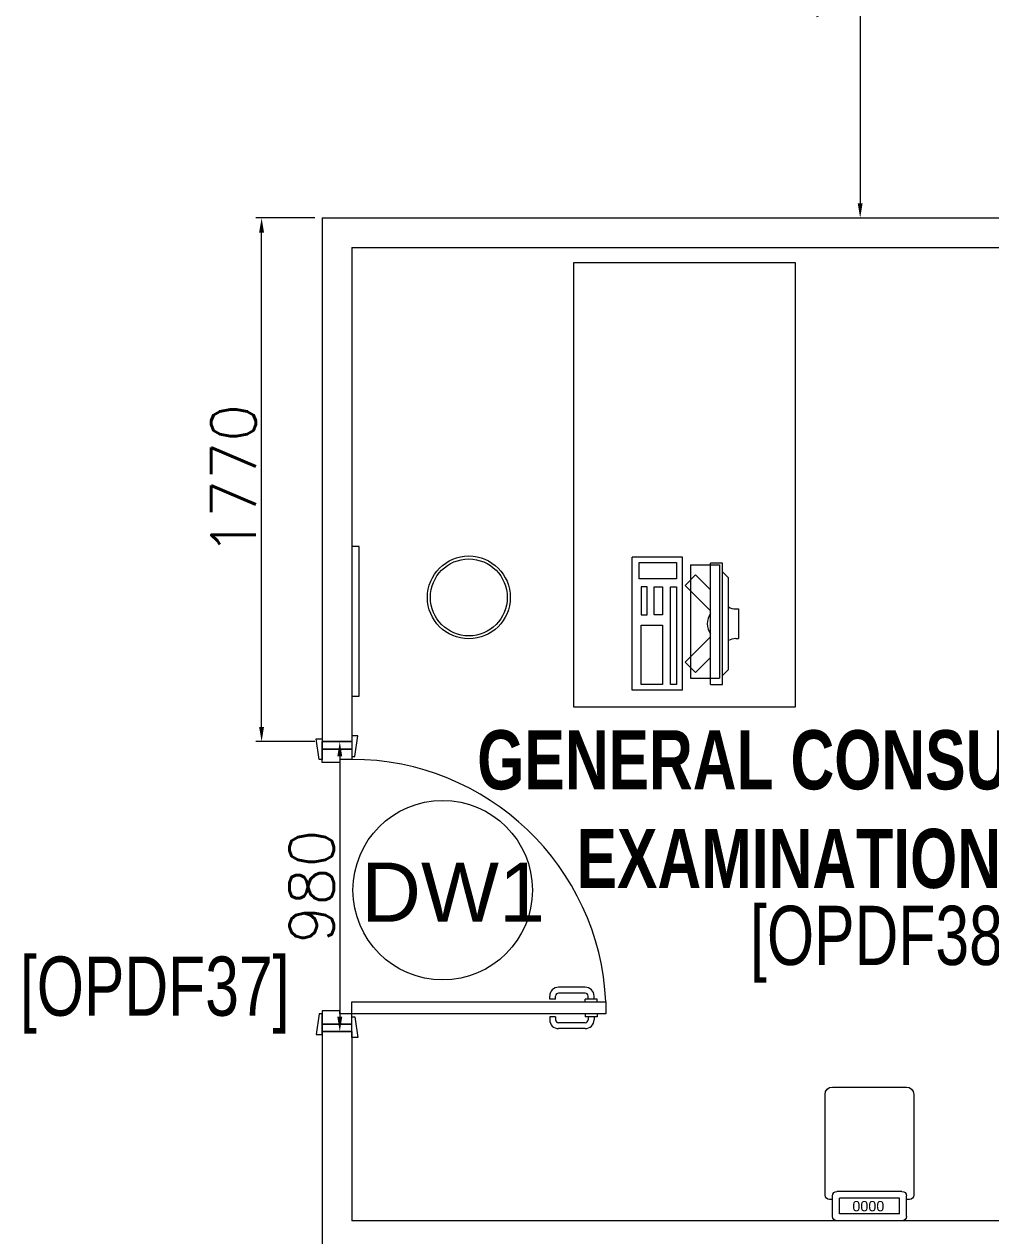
# Model space of a CAD drawing. Header units: millimetres. Extents: x -2143172 to 5255, y -610845 to 279739.
# Drawn here: x -1063664 to -1060397, y -587708 to -583613 of the extents above; entities that cross this region are included whole.
import ezdxf

# ---------------------------------------------------------------- set-up
doc = ezdxf.new("R2010")
doc.units = ezdxf.units.MM
doc.header["$LTSCALE"] = 30
doc.linetypes.add('HIDDEN', pattern=[9.525, 6.35, -3.175])
doc.layers.get('0').update_dxf_attribs({"lineweight": 5})
doc.layers.get('Defpoints').update_dxf_attribs({"lineweight": 5})
for name, color, linetype, lineweight in [('72_EGR_BASE_TEXT', 7, 'Continuous', 5), ('dims.', 152, 'Continuous', 5), ('DTAG', 20, 'Continuous', 9), ('LOADING', 163, 'Continuous', 5), ('Walls', 32, 'Continuous', 5)]:
    doc.layers.add(name, color=color, linetype=linetype, lineweight=lineweight)
doc.layers.add('Wooden Joinery', color=7, linetype='Continuous', lineweight=5, true_color=0x521300)
doc.styles.add('SIMPLEX', font='SIMPLEX.shx', dxfattribs={"height": 150})
doc.styles.get("Standard").update_dxf_attribs({"font": ''})
doc.styles.add('TTLB-A0-JeddahDP$0$swis721', font='swiss.ttf')
doc.styles.add('X3G_ENTITY_9EC9', font='swisscl.ttf', dxfattribs={"height": 0.2})
doc.styles.add('X3G_ENTITY_9F38', font='swisscl.ttf', dxfattribs={"height": 0.2})
doc.styles.get('Standard').set_extended_font_data('@Arial Unicode MS')
doc.dimstyles.new('Buk', dxfattribs={"dimtxt": 150, "dimasz": 50, "dimexe": 20, "dimexo": 25, "dimgap": 20, "dimtad": 1, "dimdec": 0, "dimrnd": 5, "dimdsep": 46, "dimtxsty": 'SIMPLEX', "dimcen": 0, "dimdle": 20, "dimclrd": 256, "dimclre": 256, "dimclrt": 256, "dimadec": 0, "dimazin": 0, "dimtfac": 0.0075, "dimtdec": 0, "dimtmove": 1, "dimatfit": 2, "dimldrblk": 'ARCHTICK', "dimfxl": 1, "dimtolj": 1, "dimtzin": 0, "dimlwd": -1, "dimlwe": -1, "dimarcsym": 0})

# ---------------------------------------------------------------- blocks, each defined once
blk = doc.blocks.new('*D348')
at = {"layer": 'Defpoints', "color": 0, "transparency": 16777216}
for p in [(-1062861.8, -584268.1), (-1062657, -584268.1, 0.1), (-1062657, -586038.1, 0.1)]:
    blk.add_point(p, dxfattribs=at)
at = {"layer": 'dims.', "linetype": 'Continuous', "transparency": 16777216}
for p, q in [((-1062682, -584268.1), (-1062881.8, -584268.1)), ((-1062682, -586038.1), (-1062881.8, -586038.1))]:
    blk.add_line(p, q, dxfattribs=at)
at = {"layer": 'dims.', "transparency": 16777216}
blk.add_line((-1062861.8, -585988.1), (-1062861.8, -584318.1), dxfattribs=at)
for points in [[(-1062870.2, -584318.1), (-1062853.5, -584318.1), (-1062861.8, -584268.1)], [(-1062870.2, -585988.1), (-1062853.5, -585988.1), (-1062861.8, -586038.1)]]:
    blk.add_solid(points, dxfattribs=at)
at = {"layer": 'dims.', "transparency": 16777216, "insert": (-1062956.8, -585153.1), "char_height": 150, "attachment_point": 5, "rotation": 90, "style": 'SIMPLEX'}
blk.add_mtext('\\A1;1770', dxfattribs=at)
blk = doc.blocks.new('_ArchTick')
at = {"color": 0, "linetype": 'ByBlock', "const_width": 0.15}
blk.add_lwpolyline([(-0.5, -0.5), (0.5, 0.5)], dxfattribs=at)
blk = doc.blocks.new('*D349')
at = {"layer": 'Defpoints', "color": 0, "transparency": 16777216}
for p in [(-1062607, -586038.1, 0.1), (-1062607, -587018.1, 0.1), (-1062597.5, -587018.1)]:
    blk.add_point(p, dxfattribs=at)
at = {"layer": 'dims.', "linetype": 'Continuous', "transparency": 16777216}
for p, q in [((-1062582, -586038.1), (-1062577.5, -586038.1)), ((-1062582, -587018.1), (-1062577.5, -587018.1))]:
    blk.add_line(p, q, dxfattribs=at)
at = {"layer": 'dims.', "transparency": 16777216}
blk.add_line((-1062597.5, -586088.1), (-1062597.5, -586968.1), dxfattribs=at)
for points in [[(-1062605.8, -586088.1), (-1062589.2, -586088.1), (-1062597.5, -586038.1)], [(-1062605.8, -586968.1), (-1062589.2, -586968.1), (-1062597.5, -587018.1)]]:
    blk.add_solid(points, dxfattribs=at)
at = {"layer": 'dims.', "transparency": 16777216, "insert": (-1062692.5, -586528.1), "char_height": 150, "attachment_point": 5, "rotation": 90, "style": 'SIMPLEX'}
blk.add_mtext('\\A1;980', dxfattribs=at)
blk = doc.blocks.new('*D774')
at = {"layer": 'Defpoints', "color": 0, "transparency": 16777216}
for p in [(-1060977, -582468.1, 0.1), (-1060977, -584268.1, 0.1), (-1060838.4, -584268.1)]:
    blk.add_point(p, dxfattribs=at)
at = {"layer": 'dims.', "linetype": 'Continuous', "transparency": 16777216}
for p, q in [((-1060952, -582468.1), (-1060818.4, -582468.1)), ((-1060952, -584268.1), (-1060818.4, -584268.1))]:
    blk.add_line(p, q, dxfattribs=at)
at = {"layer": 'dims.', "transparency": 16777216}
blk.add_line((-1060838.4, -582518.1), (-1060838.4, -584218.1), dxfattribs=at)
for points in [[(-1060846.7, -582518.1), (-1060830, -582518.1), (-1060838.4, -582468.1)], [(-1060846.7, -584218.1), (-1060830, -584218.1), (-1060838.4, -584268.1)]]:
    blk.add_solid(points, dxfattribs=at)
at = {"layer": 'dims.', "transparency": 16777216, "insert": (-1060933.4, -583368.1), "char_height": 150, "attachment_point": 5, "rotation": 90, "style": 'SIMPLEX'}
blk.add_mtext('\\A1;1800', dxfattribs=at)
blk = doc.blocks.new('A$C72370EFE')
at = {"layer": 'Wooden Joinery'}
for p, q in [((-0.01, -0.04), (-0.02, -0.04)), ((-0.01, -0.03), (-0.01, -0.07)), ((0, -0.03), (-0.01, -0.03)), ((0.04, -0.03), (0.05, -0.03)), ((0.05, -0.03), (0.05, -0.07)), ((0.05, -0.04), (0.06, -0.04)), ((-0.05, -0.07), (-0.05, -0.16)), ((-0.03, -0.07), (-0.03, -0.16)), ((-0.01, -0.06), (-0.02, -0.06)), ((0, -0.07), (-0.01, -0.07)), ((0.04, -0.07), (0.05, -0.07)), ((0.05, -0.06), (0.06, -0.06)), ((0.07, -0.07), (0.07, -0.16)), ((0.09, -0.07), (0.09, -0.16)), ((-0.01, -0.17), (-0.02, -0.17)), ((-0.01, -0.19), (-0.02, -0.19)), ((-0.01, -0.17), (-0.01, -0.19)), ((0.05, -0.17), (0.06, -0.17)), ((0.05, -0.17), (0.05, -0.19)), ((0.05, -0.19), (0.06, -0.19))]:
    blk.add_line(p, q, dxfattribs=at)
for centre, radius, start, end in [((-0.02, -0.07), 0.03, 90, 180), ((0.06, -0.07), 0.03, 0, 90), ((-0.02, -0.07), 0.01, 90, 180), ((0.06, -0.07), 0.01, 0, 90), ((-0.02, -0.16), 0.03, 180, 270), ((-0.02, -0.16), 0.01, 180, 270), ((0.06, -0.16), 0.01, 270, 0), ((0.06, -0.16), 0.03, 270, 0)]:
    blk.add_arc(centre, radius, start, end, dxfattribs=at)
blk = doc.blocks.new('A$C5DAD61B4')
at = {"layer": 'Wooden Joinery'}
for points in [[(80, 959.1), (80, 969.1), (10, 979.1), (10, 959.1)], [(940, 959.1), (940, 969.1), (1010, 979.1), (1010, 959.1)], [(70, 859.1), (70, 849.1), (0, 839.1), (0, 859.1)], [(120, 859.1), (120, 0), (80, 0), (80, 859.1)], [(950, 859.1), (950, 849.1), (1020, 839.1), (1020, 859.1)]]:
    blk.add_lwpolyline(points, close=True, dxfattribs=at)
for points in [[(45, 859.1), (45, 959.1), (20, 959.1), (20, 859.1), (45, 859.1)], [(45, 859.1), (80, 859.1), (80, 899.1), (90, 899.1), (90, 959.1), (45, 959.1), (45, 859.1)], [(975, 859.1), (940, 859.1), (940, 899.1), (930, 899.1), (930, 959.1), (975, 959.1), (975, 859.1)], [(975, 859.1), (975, 959.1), (1000, 959.1), (1000, 859.1), (975, 859.1)]]:
    blk.add_lwpolyline(points, dxfattribs=at)
blk.add_arc((80, 859.1), 860, 272.666, 0, dxfattribs=at)
at = {"layer": 'Wooden Joinery', "xscale": 999.9999999998854, "yscale": 999.9999999998854, "zscale": 999.9999999998854, "rotation": 180}
blk.add_blockref('A$C72370EFE', (120, 0), dxfattribs=at)
blk = doc.blocks.new('A$C164D1FF0')
at = {"layer": 'DTAG'}
blk.add_circle((0, 0), 303.3, dxfattribs=at)
at = {"layer": 'DTAG', "insert": (-275.2, 93.3), "char_height": 200, "width": 6547.939, "attachment_point": 1, "style": 'TTLB-A0-JeddahDP$0$swis721'}
blk.add_mtext('DW1', dxfattribs=at)
blk = doc.blocks.new('HF13461A-P')
at = {"layer": 'LOADING'}
for p, q in [((0.0229, 0.4353), (0.0229, 0.3653)), ((0.2579, 0.4503), (0.0379, 0.4503)), ((0.2493, 0.4266), (0.0466, 0.4266)), ((0.0466, 0.4266), (0.0466, 0.3739)), ((0.2493, 0.4266), (0.2493, 0.3739)), ((0.2729, 0.4353), (0.2729, 0.3653)), ((0.0229, 0.3778), (0.0129, 0.3778)), ((0.2493, 0.3739), (0.0466, 0.3739)), ((0.2829, 0.3778), (0.2729, 0.3778)), ((-0.0021, 0.3628), (-0.0021, 0.0228)), ((0.2579, 0.3503), (0.0379, 0.3503)), ((0.2979, 0.0228), (0.2979, 0.3628)), ((0.0229, -0.0022), (0.2729, -0.0022))]:
    blk.add_line(p, q, dxfattribs=at)
for centre, radius, start, end in [((0.0379, 0.4353), 0.015, 90, 180), ((0.2579, 0.4353), 0.015, 0, 90), ((0.0129, 0.3628), 0.015, 90, 180), ((0.2829, 0.3628), 0.015, 0, 90), ((0.0379, 0.3653), 0.015, 180, 270), ((0.2579, 0.3653), 0.015, 270, 0), ((0.0229, 0.0228), 0.025, 180, 270), ((0.2729, 0.0228), 0.025, 270, 0)]:
    blk.add_arc(centre, radius, start, end, dxfattribs=at)
blk.add_text('0000', height=0.03477, dxfattribs=at).set_placement((0.0901, 0.3829))
blk = doc.blocks.new('WM00001-P')
blk.add_circle((0, 0), 0.14)
at = {"color": 8}
blk.add_circle((0, 0), 0.13, dxfattribs=at)
blk = doc.blocks.new('ITCWLS1-P')
for p, q in [((-0.2651, 0.43, 0), (-0.3051, 0.43, 0)), ((-0.3051, 0.43, 0), (-0.3051, 0.02, 0)), ((-0.2651, 0.43, 0), (-0.2651, 0.02, 0)), ((-0.17, 0.45), (-0.17, 0)), ((-0.17, 0.45), (0, 0.45)), ((-0.1496, 0.4305), (-0.1291, 0.4305)), ((-0.1291, 0.4305), (-0.1291, 0.4089)), ((0, 0.45), (0, 0)), ((-0.3251, 0.38, 0), (-0.3051, 0.4, 0)), ((-0.3251, 0.38, 0), (-0.3251, 0.07, 0)), ((-0.3251, 0.07, 0), (-0.3051, 0.05, 0)), ((-0.3051, 0.02, 0), (-0.2651, 0.02, 0)), ((-0.17, 0), (0, 0))]:
    blk.add_line(p, q)
at = {"color": 8, "linetype": 'HIDDEN'}
for p, q in [((-0.197, 0.4094), (-0.295, 0.4094)), ((-0.295, 0.0264), (-0.295, 0.4094)), ((-0.197, 0.0264), (-0.197, 0.4094)), ((-0.197, 0.0264), (-0.295, 0.0264))]:
    blk.add_line(p, q, dxfattribs=at)
at = {"color": 1, "extrusion": (2.48281e-10, 3.18408e-10, -1)}
for p, q in [((-0.2651, 0.3395), (-0.2144, 0.3902)), ((-0.1791, 0.3548), (-0.2144, 0.3902)), ((-0.2651, 0.2688), (-0.1791, 0.3548))]:
    blk.add_line(p, q, dxfattribs=at)
at = {"color": 1}
for p, q in [((-0.3503, 0.275), (-0.3596, 0.275)), ((-0.3596, 0.175), (-0.3596, 0.275)), ((-0.3503, 0.175), (-0.3596, 0.175))]:
    blk.add_line(p, q, dxfattribs=at)
at = {"color": 1, "extrusion": (2.48281e-10, -3.18408e-10, -1)}
for p, q in [((-0.2651, 0.1812), (-0.1791, 0.0952)), ((-0.2651, 0.1105), (-0.2144, 0.0598)), ((-0.1791, 0.0952), (-0.2144, 0.0598))]:
    blk.add_line(p, q, dxfattribs=at)
blk.add_lwpolyline([(-0.1291, 0.4089), (-0.1291, 0.1), (-0.1496, 0.1), (-0.1496, 0.4305)])
for points in [[(-0.1019, 0.4305), (-0.0304, 0.4305), (-0.0304, 0.2294), (-0.1019, 0.2294)], [(-0.1019, 0.1954), (-0.0747, 0.1954), (-0.0747, 0.1), (-0.1019, 0.1)], [(-0.0304, 0.1954), (-0.0508, 0.1954), (-0.0508, 0.1), (-0.0304, 0.1)], [(-0.1496, 0.0727), (-0.0236, 0.0727), (-0.0236, 0.0182), (-0.1496, 0.0182)]]:
    blk.add_lwpolyline(points, close=True)
at = {"color": 250, "linetype": 'Continuous'}
for points in [[(-0.1496, 0.1), (-0.1496, 0.1), (-0.1496, 0.1), (-0.1496, 0.1), (-0.1496, 0.1), (-0.1496, 0.1), (-0.1496, 0.1), (-0.1496, 0.1), (-0.1496, 0.1)], [(-0.1496, 0.1), (-0.1496, 0.1), (-0.1496, 0.1), (-0.1496, 0.1), (-0.1496, 0.1), (-0.1496, 0.1), (-0.1496, 0.1), (-0.1496, 0.1), (-0.1496, 0.1), (-0.1496, 0.1), (-0.1496, 0.1), (-0.1496, 0.1), (-0.1496, 0.1), (-0.1496, 0.1), (-0.1496, 0.1), (-0.1496, 0.1), (-0.1496, 0.1), (-0.1496, 0.1)], [(-0.1496, 0.1), (-0.1496, 0.1), (-0.1496, 0.1), (-0.1496, 0.1), (-0.1496, 0.1), (-0.1496, 0.1), (-0.1496, 0.1), (-0.1496, 0.1), (-0.1496, 0.1), (-0.1496, 0.1)], [(-0.1496, 0.1), (-0.1496, 0.1), (-0.1496, 0.1), (-0.1496, 0.1), (-0.1496, 0.1), (-0.1496, 0.1), (-0.1496, 0.1)], [(-0.1496, 0.1), (-0.1496, 0.1), (-0.1496, 0.1), (-0.1496, 0.1), (-0.1496, 0.1), (-0.1496, 0.1), (-0.1496, 0.1), (-0.1496, 0.1), (-0.1496, 0.1), (-0.1496, 0.1)], [(-0.1496, 0.1), (-0.1496, 0.1), (-0.1496, 0.1), (-0.1496, 0.1), (-0.1496, 0.1), (-0.1496, 0.1), (-0.1496, 0.1), (-0.1496, 0.1), (-0.1496, 0.1), (-0.1496, 0.1), (-0.1496, 0.1), (-0.1496, 0.1), (-0.1496, 0.1), (-0.1496, 0.1), (-0.1496, 0.1)], [(-0.1496, 0.1), (-0.1496, 0.1), (-0.1496, 0.1), (-0.1496, 0.1), (-0.1496, 0.1), (-0.1496, 0.1), (-0.1496, 0.1), (-0.1496, 0.1), (-0.1496, 0.1), (-0.1496, 0.1)], [(-0.1496, 0.1), (-0.1496, 0.1), (-0.1496, 0.1), (-0.1496, 0.1), (-0.1496, 0.1), (-0.1496, 0.1), (-0.1496, 0.1), (-0.1496, 0.1), (-0.1496, 0.1), (-0.1496, 0.1)], [(-0.1496, 0.1), (-0.1496, 0.1), (-0.1496, 0.1), (-0.1496, 0.1), (-0.1496, 0.1), (-0.1496, 0.1), (-0.1496, 0.1), (-0.1496, 0.1), (-0.1496, 0.1), (-0.1496, 0.1), (-0.1496, 0.1), (-0.1496, 0.1), (-0.1496, 0.1), (-0.1496, 0.1), (-0.1496, 0.1), (-0.1496, 0.1), (-0.1496, 0.1), (-0.1496, 0.1), (-0.1496, 0.1), (-0.1496, 0.1), (-0.1496, 0.1), (-0.1496, 0.1), (-0.1496, 0.1), (-0.1496, 0.1), (-0.1496, 0.1), (-0.1496, 0.1), (-0.1496, 0.1), (-0.1496, 0.1), (-0.1496, 0.1), (-0.1496, 0.1), (-0.1496, 0.1), (-0.1496, 0.1), (-0.1496, 0.1), (-0.1496, 0.1), (-0.1496, 0.1), (-0.1496, 0.1), (-0.1496, 0.1), (-0.1496, 0.1), (-0.1496, 0.1), (-0.1496, 0.1), (-0.1496, 0.1), (-0.1496, 0.1), (-0.1496, 0.1), (-0.1496, 0.1), (-0.1496, 0.1), (-0.1496, 0.1), (-0.1496, 0.1), (-0.1496, 0.1), (-0.1496, 0.1), (-0.1496, 0.1), (-0.1496, 0.1), (-0.1496, 0.1), (-0.1496, 0.1), (-0.1496, 0.1)], [(-0.1496, 0.1), (-0.1496, 0.1), (-0.1496, 0.1), (-0.1496, 0.1), (-0.1496, 0.1), (-0.1496, 0.1), (-0.1496, 0.1), (-0.1496, 0.1), (-0.1496, 0.1), (-0.1496, 0.1), (-0.1496, 0.1), (-0.1496, 0.1), (-0.1496, 0.1), (-0.1496, 0.1), (-0.1496, 0.1), (-0.1496, 0.1), (-0.1496, 0.1), (-0.1496, 0.1), (-0.1496, 0.1), (-0.1496, 0.1), (-0.1496, 0.1), (-0.1496, 0.1), (-0.1496, 0.1), (-0.1496, 0.1), (-0.1496, 0.1), (-0.1496, 0.1), (-0.1496, 0.1), (-0.1496, 0.1), (-0.1496, 0.1), (-0.1496, 0.1), (-0.1496, 0.1), (-0.1496, 0.1), (-0.1496, 0.1), (-0.1496, 0.1), (-0.1496, 0.1), (-0.1496, 0.1), (-0.1496, 0.1), (-0.1496, 0.1), (-0.1496, 0.1), (-0.1496, 0.1), (-0.1496, 0.1), (-0.1496, 0.1), (-0.1496, 0.1), (-0.1496, 0.1), (-0.1496, 0.1), (-0.1496, 0.1), (-0.1496, 0.1), (-0.1496, 0.1), (-0.1496, 0.1), (-0.1496, 0.1), (-0.1496, 0.1), (-0.1496, 0.1), (-0.1496, 0.1), (-0.1496, 0.1), (-0.1496, 0.1), (-0.1496, 0.1), (-0.1496, 0.1), (-0.1496, 0.1), (-0.1496, 0.1), (-0.1496, 0.1), (-0.1496, 0.1), (-0.1496, 0.1), (-0.1496, 0.1), (-0.1496, 0.1), (-0.1496, 0.1), (-0.1496, 0.1), (-0.1496, 0.1), (-0.1496, 0.1), (-0.1496, 0.1), (-0.1496, 0.1), (-0.1496, 0.1), (-0.1496, 0.1), (-0.1496, 0.1), (-0.1496, 0.1), (-0.1496, 0.1), (-0.1496, 0.1), (-0.1496, 0.1), (-0.1496, 0.1), (-0.1496, 0.1), (-0.1496, 0.1), (-0.1496, 0.1), (-0.1496, 0.1), (-0.1496, 0.1), (-0.1496, 0.1), (-0.1496, 0.1), (-0.1496, 0.1), (-0.1496, 0.1), (-0.1496, 0.1), (-0.1496, 0.1)], [(-0.1496, 0.1), (-0.1496, 0.1), (-0.1496, 0.1), (-0.1496, 0.1), (-0.1496, 0.1), (-0.1496, 0.1), (-0.1496, 0.1), (-0.1496, 0.1), (-0.1496, 0.1), (-0.1496, 0.1), (-0.1496, 0.1), (-0.1496, 0.1)], [(-0.1496, 0.1), (-0.1496, 0.1), (-0.1496, 0.1), (-0.1496, 0.1), (-0.1496, 0.1), (-0.1496, 0.1), (-0.1496, 0.1)], [(-0.1496, 0.1), (-0.1496, 0.1), (-0.1496, 0.1), (-0.1496, 0.1), (-0.1496, 0.1), (-0.1496, 0.1), (-0.1496, 0.1), (-0.1496, 0.1), (-0.1496, 0.1), (-0.1496, 0.1), (-0.1496, 0.1), (-0.1496, 0.1), (-0.1496, 0.1), (-0.1496, 0.1), (-0.1496, 0.1), (-0.1496, 0.1), (-0.1496, 0.1)], [(-0.1496, 0.1), (-0.1496, 0.1), (-0.1496, 0.1), (-0.1496, 0.1), (-0.1496, 0.1), (-0.1496, 0.1), (-0.1496, 0.1), (-0.1496, 0.1), (-0.1496, 0.1), (-0.1496, 0.1), (-0.1496, 0.1), (-0.1496, 0.1), (-0.1496, 0.1), (-0.1496, 0.1), (-0.1496, 0.1), (-0.1496, 0.1), (-0.1496, 0.1), (-0.1496, 0.1), (-0.1496, 0.1), (-0.1496, 0.1), (-0.1496, 0.1), (-0.1496, 0.1), (-0.1496, 0.1), (-0.1496, 0.1), (-0.1496, 0.1), (-0.1496, 0.1), (-0.1496, 0.1), (-0.1496, 0.1), (-0.1496, 0.1), (-0.1496, 0.1), (-0.1496, 0.1), (-0.1496, 0.1), (-0.1496, 0.1), (-0.1496, 0.1), (-0.1496, 0.1), (-0.1496, 0.1), (-0.1496, 0.1), (-0.1496, 0.1), (-0.1496, 0.1), (-0.1496, 0.1), (-0.1496, 0.1), (-0.1496, 0.1), (-0.1496, 0.1), (-0.1496, 0.1), (-0.1496, 0.1), (-0.1496, 0.1), (-0.1496, 0.1), (-0.1496, 0.1), (-0.1496, 0.1), (-0.1496, 0.1), (-0.1496, 0.1), (-0.1496, 0.1), (-0.1496, 0.1), (-0.1496, 0.1), (-0.1496, 0.1), (-0.1496, 0.1), (-0.1496, 0.1), (-0.1496, 0.1), (-0.1496, 0.1), (-0.1496, 0.1), (-0.1496, 0.1), (-0.1496, 0.1), (-0.1496, 0.1), (-0.1496, 0.1), (-0.1496, 0.1), (-0.1496, 0.1), (-0.1496, 0.1), (-0.1496, 0.1), (-0.1496, 0.1), (-0.1496, 0.1), (-0.1496, 0.1), (-0.1496, 0.1), (-0.1496, 0.1), (-0.1496, 0.1), (-0.1496, 0.1), (-0.1496, 0.1), (-0.1496, 0.1), (-0.1496, 0.1), (-0.1496, 0.1), (-0.1496, 0.1), (-0.1496, 0.1), (-0.1496, 0.1), (-0.1496, 0.1), (-0.1496, 0.1), (-0.1496, 0.1), (-0.1496, 0.1), (-0.1496, 0.1), (-0.1496, 0.1), (-0.1496, 0.1), (-0.1496, 0.1), (-0.1496, 0.1), (-0.1496, 0.1), (-0.1496, 0.1), (-0.1496, 0.1), (-0.1496, 0.1), (-0.1496, 0.1), (-0.1496, 0.1), (-0.1496, 0.1), (-0.1496, 0.1), (-0.1496, 0.1), (-0.1496, 0.1), (-0.1496, 0.1), (-0.1496, 0.1), (-0.1496, 0.1), (-0.1496, 0.1), (-0.1496, 0.1), (-0.1496, 0.1), (-0.1496, 0.1), (-0.1496, 0.1), (-0.1496, 0.1), (-0.1496, 0.1)], [(-0.1496, 0.1), (-0.1496, 0.1), (-0.1496, 0.1), (-0.1496, 0.1), (-0.1496, 0.1), (-0.1496, 0.1), (-0.1496, 0.1), (-0.1496, 0.1)]]:
    blk.add_lwpolyline(points, dxfattribs=at)
for points in [[(-0.1496, 0.1), (-0.1496, 0.1), (-0.1496, 0.1), (-0.1496, 0.1), (-0.1496, 0.1), (-0.1496, 0.1), (-0.1496, 0.1), (-0.1496, 0.1), (-0.1496, 0.1), (-0.1496, 0.1), (-0.1496, 0.1), (-0.1496, 0.1), (-0.1496, 0.1), (-0.1496, 0.1), (-0.1496, 0.1), (-0.1496, 0.1), (-0.1496, 0.1), (-0.1496, 0.1), (-0.1496, 0.1), (-0.1496, 0.1), (-0.1496, 0.1), (-0.1496, 0.1), (-0.1496, 0.1), (-0.1496, 0.1), (-0.1496, 0.1), (-0.1496, 0.1), (-0.1496, 0.1), (-0.1496, 0.1), (-0.1496, 0.1), (-0.1496, 0.1), (-0.1496, 0.1), (-0.1496, 0.1), (-0.1496, 0.1), (-0.1496, 0.1), (-0.1496, 0.1), (-0.1496, 0.1), (-0.1496, 0.1), (-0.1496, 0.1), (-0.1496, 0.1), (-0.1496, 0.1), (-0.1496, 0.1), (-0.1496, 0.1), (-0.1496, 0.1), (-0.1496, 0.1), (-0.1496, 0.1), (-0.1496, 0.1), (-0.1496, 0.1), (-0.1496, 0.1), (-0.1496, 0.1), (-0.1496, 0.1), (-0.1496, 0.1), (-0.1496, 0.1), (-0.1496, 0.1), (-0.1496, 0.1), (-0.1496, 0.1), (-0.1496, 0.1), (-0.1496, 0.1), (-0.1496, 0.1), (-0.1496, 0.1), (-0.1496, 0.1), (-0.1496, 0.1), (-0.1496, 0.1), (-0.1496, 0.1), (-0.1496, 0.1), (-0.1496, 0.1), (-0.1496, 0.1), (-0.1496, 0.1), (-0.1496, 0.1), (-0.1496, 0.1), (-0.1496, 0.1), (-0.1496, 0.1), (-0.1496, 0.1), (-0.1496, 0.1), (-0.1496, 0.1), (-0.1496, 0.1), (-0.1496, 0.1), (-0.1496, 0.1), (-0.1496, 0.1), (-0.1496, 0.1), (-0.1496, 0.1), (-0.1496, 0.1), (-0.1496, 0.1), (-0.1496, 0.1), (-0.1496, 0.1), (-0.1496, 0.1), (-0.1496, 0.1), (-0.1496, 0.1), (-0.1496, 0.1), (-0.1496, 0.1), (-0.1496, 0.1), (-0.1496, 0.1), (-0.1496, 0.1), (-0.1496, 0.1), (-0.1496, 0.1), (-0.1496, 0.1), (-0.1496, 0.1), (-0.1496, 0.1), (-0.1496, 0.1), (-0.1496, 0.1), (-0.1496, 0.1), (-0.1496, 0.1), (-0.1496, 0.1), (-0.1496, 0.1), (-0.1496, 0.1), (-0.1496, 0.1), (-0.1496, 0.1), (-0.1496, 0.1), (-0.1496, 0.1), (-0.1496, 0.1), (-0.1496, 0.1), (-0.1496, 0.1), (-0.1496, 0.1), (-0.1496, 0.1), (-0.1496, 0.1), (-0.1496, 0.1), (-0.1496, 0.1), (-0.1496, 0.1), (-0.1496, 0.1), (-0.1496, 0.1), (-0.1496, 0.1), (-0.1496, 0.1), (-0.1496, 0.1), (-0.1496, 0.1), (-0.1496, 0.1), (-0.1496, 0.1), (-0.1496, 0.1), (-0.1496, 0.1), (-0.1496, 0.1), (-0.1496, 0.1), (-0.1496, 0.1), (-0.1496, 0.1), (-0.1496, 0.1), (-0.1496, 0.1), (-0.1496, 0.1), (-0.1496, 0.1), (-0.1496, 0.1), (-0.1496, 0.1), (-0.1496, 0.1), (-0.1496, 0.1), (-0.1496, 0.1), (-0.1496, 0.1), (-0.1496, 0.1), (-0.1496, 0.1), (-0.1496, 0.1), (-0.1496, 0.1), (-0.1496, 0.1), (-0.1496, 0.1), (-0.1496, 0.1), (-0.1496, 0.1), (-0.1496, 0.1), (-0.1496, 0.1), (-0.1496, 0.1), (-0.1496, 0.1), (-0.1496, 0.1), (-0.1496, 0.1), (-0.1496, 0.1), (-0.1496, 0.1), (-0.1496, 0.1), (-0.1496, 0.1), (-0.1496, 0.1), (-0.1496, 0.1), (-0.1496, 0.1), (-0.1496, 0.1), (-0.1496, 0.1), (-0.1496, 0.1), (-0.1496, 0.1), (-0.1496, 0.1), (-0.1496, 0.1), (-0.1496, 0.1), (-0.1496, 0.1), (-0.1496, 0.1), (-0.1496, 0.1), (-0.1496, 0.1), (-0.1496, 0.1), (-0.1496, 0.1), (-0.1496, 0.1), (-0.1496, 0.1), (-0.1496, 0.1), (-0.1496, 0.1), (-0.1496, 0.1), (-0.1496, 0.1), (-0.1496, 0.1), (-0.1496, 0.1), (-0.1496, 0.1), (-0.1496, 0.1), (-0.1496, 0.1), (-0.1496, 0.1), (-0.1496, 0.1), (-0.1496, 0.1), (-0.1496, 0.1), (-0.1496, 0.1), (-0.1496, 0.1), (-0.1496, 0.1), (-0.1496, 0.1), (-0.1496, 0.1), (-0.1496, 0.1), (-0.1496, 0.1), (-0.1496, 0.1), (-0.1496, 0.1), (-0.1496, 0.1), (-0.1496, 0.1), (-0.1496, 0.1), (-0.1496, 0.1), (-0.1496, 0.1), (-0.1496, 0.1), (-0.1496, 0.1), (-0.1496, 0.1), (-0.1496, 0.1), (-0.1496, 0.1), (-0.1496, 0.1), (-0.1496, 0.1), (-0.1496, 0.1), (-0.1496, 0.1), (-0.1496, 0.1), (-0.1496, 0.1), (-0.1496, 0.1), (-0.1496, 0.1), (-0.1496, 0.1), (-0.1496, 0.1), (-0.1496, 0.1), (-0.1496, 0.1), (-0.1496, 0.1), (-0.1496, 0.1), (-0.1496, 0.1), (-0.1496, 0.1), (-0.1496, 0.1), (-0.1496, 0.1), (-0.1496, 0.1), (-0.1496, 0.1), (-0.1496, 0.1), (-0.1496, 0.1), (-0.1496, 0.1), (-0.1496, 0.1), (-0.1496, 0.1), (-0.1496, 0.1), (-0.1496, 0.1), (-0.1496, 0.1), (-0.1496, 0.1), (-0.1496, 0.1), (-0.1496, 0.1), (-0.1496, 0.1), (-0.1496, 0.1), (-0.1496, 0.1), (-0.1496, 0.1), (-0.1496, 0.1), (-0.1496, 0.1), (-0.1496, 0.1), (-0.1496, 0.1), (-0.1496, 0.1), (-0.1496, 0.1), (-0.1496, 0.1), (-0.1496, 0.1), (-0.1496, 0.1), (-0.1496, 0.1), (-0.1496, 0.1), (-0.1496, 0.1), (-0.1496, 0.1), (-0.1496, 0.1), (-0.1496, 0.1), (-0.1496, 0.1), (-0.1496, 0.1), (-0.1496, 0.1), (-0.1496, 0.1), (-0.1496, 0.1), (-0.1496, 0.1), (-0.1496, 0.1), (-0.1496, 0.1), (-0.1496, 0.1), (-0.1496, 0.1), (-0.1496, 0.1), (-0.1496, 0.1), (-0.1496, 0.1), (-0.1496, 0.1), (-0.1496, 0.1), (-0.1496, 0.1), (-0.1496, 0.1), (-0.1496, 0.1)], [(-0.1496, 0.1), (-0.1496, 0.1), (-0.1496, 0.1), (-0.1496, 0.1), (-0.1496, 0.1), (-0.1496, 0.1), (-0.1496, 0.1), (-0.1496, 0.1), (-0.1496, 0.1), (-0.1496, 0.1), (-0.1496, 0.1), (-0.1496, 0.1), (-0.1496, 0.1), (-0.1496, 0.1), (-0.1496, 0.1), (-0.1496, 0.1), (-0.1496, 0.1), (-0.1496, 0.1), (-0.1496, 0.1), (-0.1496, 0.1), (-0.1496, 0.1), (-0.1496, 0.1), (-0.1496, 0.1), (-0.1496, 0.1), (-0.1496, 0.1), (-0.1496, 0.1), (-0.1496, 0.1), (-0.1496, 0.1), (-0.1496, 0.1), (-0.1496, 0.1), (-0.1496, 0.1), (-0.1496, 0.1), (-0.1496, 0.1), (-0.1496, 0.1), (-0.1496, 0.1), (-0.1496, 0.1), (-0.1496, 0.1), (-0.1496, 0.1), (-0.1496, 0.1), (-0.1496, 0.1), (-0.1496, 0.1), (-0.1496, 0.1), (-0.1496, 0.1), (-0.1496, 0.1), (-0.1496, 0.1), (-0.1496, 0.1), (-0.1496, 0.1), (-0.1496, 0.1), (-0.1496, 0.1), (-0.1496, 0.1), (-0.1496, 0.1), (-0.1496, 0.1), (-0.1496, 0.1), (-0.1496, 0.1), (-0.1496, 0.1), (-0.1496, 0.1), (-0.1496, 0.1), (-0.1496, 0.1), (-0.1496, 0.1), (-0.1496, 0.1), (-0.1496, 0.1), (-0.1496, 0.1), (-0.1496, 0.1), (-0.1496, 0.1), (-0.1496, 0.1), (-0.1496, 0.1), (-0.1496, 0.1), (-0.1496, 0.1), (-0.1496, 0.1), (-0.1496, 0.1), (-0.1496, 0.1), (-0.1496, 0.1), (-0.1496, 0.1), (-0.1496, 0.1), (-0.1496, 0.1), (-0.1496, 0.1), (-0.1496, 0.1), (-0.1496, 0.1), (-0.1496, 0.1), (-0.1496, 0.1), (-0.1496, 0.1), (-0.1496, 0.1), (-0.1496, 0.1), (-0.1496, 0.1), (-0.1496, 0.1), (-0.1496, 0.1), (-0.1496, 0.1), (-0.1496, 0.1), (-0.1496, 0.1), (-0.1496, 0.1), (-0.1496, 0.1), (-0.1496, 0.1), (-0.1496, 0.1), (-0.1496, 0.1), (-0.1496, 0.1), (-0.1496, 0.1), (-0.1496, 0.1), (-0.1496, 0.1), (-0.1496, 0.1), (-0.1496, 0.1), (-0.1496, 0.1), (-0.1496, 0.1), (-0.1496, 0.1), (-0.1496, 0.1), (-0.1496, 0.1), (-0.1496, 0.1), (-0.1496, 0.1), (-0.1496, 0.1), (-0.1496, 0.1), (-0.1496, 0.1), (-0.1496, 0.1), (-0.1496, 0.1), (-0.1496, 0.1), (-0.1496, 0.1), (-0.1496, 0.1), (-0.1496, 0.1), (-0.1496, 0.1), (-0.1496, 0.1), (-0.1496, 0.1), (-0.1496, 0.1), (-0.1496, 0.1), (-0.1496, 0.1), (-0.1496, 0.1), (-0.1496, 0.1), (-0.1496, 0.1), (-0.1496, 0.1), (-0.1496, 0.1), (-0.1496, 0.1), (-0.1496, 0.1), (-0.1496, 0.1), (-0.1496, 0.1), (-0.1496, 0.1), (-0.1496, 0.1), (-0.1496, 0.1), (-0.1496, 0.1), (-0.1496, 0.1), (-0.1496, 0.1), (-0.1496, 0.1), (-0.1496, 0.1), (-0.1496, 0.1), (-0.1496, 0.1), (-0.1496, 0.1), (-0.1496, 0.1), (-0.1496, 0.1), (-0.1496, 0.1), (-0.1496, 0.1), (-0.1496, 0.1), (-0.1496, 0.1), (-0.1496, 0.1), (-0.1496, 0.1), (-0.1496, 0.1), (-0.1496, 0.1), (-0.1496, 0.1), (-0.1496, 0.1), (-0.1496, 0.1), (-0.1496, 0.1), (-0.1496, 0.1), (-0.1496, 0.1), (-0.1496, 0.1), (-0.1496, 0.1), (-0.1496, 0.1), (-0.1496, 0.1), (-0.1496, 0.1), (-0.1496, 0.1), (-0.1496, 0.1), (-0.1496, 0.1), (-0.1496, 0.1), (-0.1496, 0.1), (-0.1496, 0.1), (-0.1496, 0.1), (-0.1496, 0.1), (-0.1496, 0.1), (-0.1496, 0.1), (-0.1496, 0.1), (-0.1496, 0.1), (-0.1496, 0.1), (-0.1496, 0.1), (-0.1496, 0.1), (-0.1496, 0.1), (-0.1496, 0.1), (-0.1496, 0.1), (-0.1496, 0.1), (-0.1496, 0.1), (-0.1496, 0.1), (-0.1496, 0.1), (-0.1496, 0.1), (-0.1496, 0.1), (-0.1496, 0.1), (-0.1496, 0.1), (-0.1496, 0.1), (-0.1496, 0.1), (-0.1496, 0.1), (-0.1496, 0.1), (-0.1496, 0.1), (-0.1496, 0.1), (-0.1496, 0.1), (-0.1496, 0.1), (-0.1496, 0.1), (-0.1496, 0.1), (-0.1496, 0.1), (-0.1496, 0.1), (-0.1496, 0.1), (-0.1496, 0.1), (-0.1496, 0.1), (-0.1496, 0.1), (-0.1496, 0.1), (-0.1496, 0.1), (-0.1496, 0.1), (-0.1496, 0.1), (-0.1496, 0.1), (-0.1496, 0.1), (-0.1496, 0.1), (-0.1496, 0.1), (-0.1496, 0.1)], [(-0.1496, 0.1), (-0.1496, 0.1), (-0.1496, 0.1), (-0.1496, 0.1), (-0.1496, 0.1), (-0.1496, 0.1), (-0.1496, 0.1), (-0.1496, 0.1), (-0.1496, 0.1), (-0.1496, 0.1), (-0.1496, 0.1), (-0.1496, 0.1), (-0.1496, 0.1), (-0.1496, 0.1), (-0.1496, 0.1), (-0.1496, 0.1), (-0.1496, 0.1), (-0.1496, 0.1), (-0.1496, 0.1), (-0.1496, 0.1), (-0.1496, 0.1), (-0.1496, 0.1), (-0.1496, 0.1), (-0.1496, 0.1), (-0.1496, 0.1), (-0.1496, 0.1), (-0.1496, 0.1), (-0.1496, 0.1), (-0.1496, 0.1), (-0.1496, 0.1), (-0.1496, 0.1), (-0.1496, 0.1), (-0.1496, 0.1), (-0.1496, 0.1), (-0.1496, 0.1), (-0.1496, 0.1), (-0.1496, 0.1), (-0.1496, 0.1), (-0.1496, 0.1), (-0.1496, 0.1), (-0.1496, 0.1), (-0.1496, 0.1), (-0.1496, 0.1), (-0.1496, 0.1), (-0.1496, 0.1), (-0.1496, 0.1), (-0.1496, 0.1), (-0.1496, 0.1), (-0.1496, 0.1), (-0.1496, 0.1), (-0.1496, 0.1), (-0.1496, 0.1), (-0.1496, 0.1), (-0.1496, 0.1), (-0.1496, 0.1), (-0.1496, 0.1), (-0.1496, 0.1), (-0.1496, 0.1), (-0.1496, 0.1), (-0.1496, 0.1), (-0.1496, 0.1), (-0.1496, 0.1), (-0.1496, 0.1), (-0.1496, 0.1), (-0.1496, 0.1), (-0.1496, 0.1), (-0.1496, 0.1), (-0.1496, 0.1), (-0.1496, 0.1), (-0.1496, 0.1), (-0.1496, 0.1), (-0.1496, 0.1), (-0.1496, 0.1), (-0.1496, 0.1), (-0.1496, 0.1), (-0.1496, 0.1), (-0.1496, 0.1), (-0.1496, 0.1), (-0.1496, 0.1), (-0.1496, 0.1), (-0.1496, 0.1), (-0.1496, 0.1), (-0.1496, 0.1), (-0.1496, 0.1), (-0.1496, 0.1), (-0.1496, 0.1), (-0.1496, 0.1), (-0.1496, 0.1), (-0.1496, 0.1), (-0.1496, 0.1), (-0.1496, 0.1), (-0.1496, 0.1), (-0.1496, 0.1), (-0.1496, 0.1), (-0.1496, 0.1), (-0.1496, 0.1), (-0.1496, 0.1), (-0.1496, 0.1), (-0.1496, 0.1), (-0.1496, 0.1), (-0.1496, 0.1), (-0.1496, 0.1), (-0.1496, 0.1), (-0.1496, 0.1), (-0.1496, 0.1), (-0.1496, 0.1), (-0.1496, 0.1), (-0.1496, 0.1), (-0.1496, 0.1), (-0.1496, 0.1), (-0.1496, 0.1), (-0.1496, 0.1), (-0.1496, 0.1), (-0.1496, 0.1), (-0.1496, 0.1), (-0.1496, 0.1), (-0.1496, 0.1), (-0.1496, 0.1), (-0.1496, 0.1), (-0.1496, 0.1), (-0.1496, 0.1), (-0.1496, 0.1), (-0.1496, 0.1), (-0.1496, 0.1), (-0.1496, 0.1), (-0.1496, 0.1), (-0.1496, 0.1), (-0.1496, 0.1), (-0.1496, 0.1), (-0.1496, 0.1), (-0.1496, 0.1), (-0.1496, 0.1), (-0.1496, 0.1), (-0.1496, 0.1), (-0.1496, 0.1), (-0.1496, 0.1), (-0.1496, 0.1), (-0.1496, 0.1), (-0.1496, 0.1), (-0.1496, 0.1), (-0.1496, 0.1), (-0.1496, 0.1), (-0.1496, 0.1), (-0.1496, 0.1), (-0.1496, 0.1), (-0.1496, 0.1), (-0.1496, 0.1), (-0.1496, 0.1), (-0.1496, 0.1), (-0.1496, 0.1), (-0.1496, 0.1), (-0.1496, 0.1), (-0.1496, 0.1), (-0.1496, 0.1), (-0.1496, 0.1), (-0.1496, 0.1), (-0.1496, 0.1), (-0.1496, 0.1), (-0.1496, 0.1), (-0.1496, 0.1), (-0.1496, 0.1), (-0.1496, 0.1), (-0.1496, 0.1), (-0.1496, 0.1), (-0.1496, 0.1), (-0.1496, 0.1), (-0.1496, 0.1), (-0.1496, 0.1), (-0.1496, 0.1), (-0.1496, 0.1), (-0.1496, 0.1), (-0.1496, 0.1), (-0.1496, 0.1), (-0.1496, 0.1), (-0.1496, 0.1), (-0.1496, 0.1), (-0.1496, 0.1), (-0.1496, 0.1), (-0.1496, 0.1), (-0.1496, 0.1), (-0.1496, 0.1), (-0.1496, 0.1), (-0.1496, 0.1), (-0.1496, 0.1), (-0.1496, 0.1), (-0.1496, 0.1), (-0.1496, 0.1), (-0.1496, 0.1), (-0.1496, 0.1), (-0.1496, 0.1), (-0.1496, 0.1), (-0.1496, 0.1), (-0.1496, 0.1), (-0.1496, 0.1), (-0.1496, 0.1), (-0.1496, 0.1), (-0.1496, 0.1), (-0.1496, 0.1), (-0.1496, 0.1), (-0.1496, 0.1), (-0.1496, 0.1), (-0.1496, 0.1), (-0.1496, 0.1), (-0.1496, 0.1), (-0.1496, 0.1), (-0.1496, 0.1), (-0.1496, 0.1), (-0.1496, 0.1), (-0.1496, 0.1), (-0.1496, 0.1), (-0.1496, 0.1), (-0.1496, 0.1), (-0.1496, 0.1), (-0.1496, 0.1), (-0.1496, 0.1), (-0.1496, 0.1), (-0.1496, 0.1), (-0.1496, 0.1), (-0.1496, 0.1)]]:
    blk.add_lwpolyline(points, close=True, dxfattribs=at)
at = {"color": 1}
for centre, radius, start, end in [((-0.3503, 0.325), 0.05, 270, 300.3093), ((-0.3089, 0.225), 0.0556, 321.9431, 38.0569), ((-0.3503, 0.125), 0.05, 59.6907, 90)]:
    blk.add_arc(centre, radius, start, end, dxfattribs=at)

msp = doc.modelspace()

# ---------------------------------------------------------------- linework, layer by layer
at = {"layer": 'LOADING', "elevation": 0.1}
msp.add_lwpolyline([(-1061807, -585920.1), (-1061057, -585920.1), (-1061057, -584420.1), (-1061807, -584420.1)], close=True, dxfattribs=at)
msp.add_lwpolyline([(-1062532, -585378.6), (-1062557, -585378.6), (-1062557, -585884.6), (-1062532, -585884.6), (-1062532, -585378.6)], dxfattribs=at)
at = {"layer": 'Walls'}
for p, q in [((-1062657, -584268.1, 0.2), (-1058127, -584268.1, 0.2)), ((-1062657, -584268.1, 0.2), (-1062657, -586038.1, 0.2)), ((-1062557, -584368.1, 0.2), (-1058357, -584368.1, 0.2)), ((-1062557, -584368.1, 0.2), (-1062557, -586038.1, 0.2)), ((-1062557, -586038.1, 0.2), (-1062657, -586038.1, 0.2)), ((-1062657, -587018.1, 0.2), (-1062657, -589878.1, 0.2)), ((-1062557, -587018.1, 0.2), (-1062657, -587018.1, 0.2)), ((-1062557, -587018.1, 0.2), (-1062557, -587658.1, 0.2)), ((-1058357, -587658.1, 0.2), (-1062557, -587658.1, 0.2))]:
    msp.add_line(p, q, dxfattribs=at)

# ---------------------------------------------------------------- block references
at = {"layer": 'DTAG'}
msp.add_blockref('A$C164D1FF0', (-1062249.6, -586540.1, -0.1), dxfattribs=at)
at = {"layer": 'LOADING', "extrusion": (2.25644e-18, -2.24019e-05, -1), "xscale": -1000, "yscale": 1000, "zscale": 1000, "rotation": 90}
msp.add_blockref('WM00001-P', (1062161.2, -585550.6, 13), dxfattribs=at)
at = {"layer": 'LOADING', "extrusion": (-8.01373e-06, -1.9399e-16, 1), "xscale": 1000.000000000013, "yscale": 1000.000000000013, "zscale": 1000.000000000013, "rotation": 180}
msp.add_blockref('ITCWLS1-P', (-1061608.9, -585414.6, 8.6), dxfattribs=at)
at = {"layer": 'LOADING', "lineweight": 0, "xscale": -1000, "yscale": 1000, "zscale": 1000, "rotation": 180}
msp.add_blockref('HF13461A-P', (-1060954.9, -587207.8, 0.1), dxfattribs=at)
at = {"layer": 'Wooden Joinery', "rotation": 90.00000000000001}
msp.add_blockref('A$C5DAD61B4', (-1061697.9, -587038.1, 0.2), dxfattribs=at)

# ---------------------------------------------------------------- texts
at = {"layer": '72_EGR_BASE_TEXT', "insert": (-1060732.3, -585999.5, 0.3), "char_height": 200, "width": 3508.102, "attachment_point": 2, "style": 'X3G_ENTITY_9EC9'}
msp.add_mtext('{\\fSwis721 LtCn BT|b1|i0|c0|p34;GENERAL CONSULTATION / EXAMINATION ROOM}', dxfattribs=at)
at = {"layer": '72_EGR_BASE_TEXT', "char_height": 200, "attachment_point": 2, "style": 'X3G_ENTITY_9F38'}
for s, insert in [('[OPDF38]', (-1060754.8, -586592.9, 0.3)), ('[OPDF37]', (-1063223.1, -586764.5, 0.2))]:
    msp.add_mtext(s, dxfattribs=dict(at, insert=insert))

# ---------------------------------------------------------------- dimensions: what is measured, and where the dimension line sits
at = {"layer": 'dims.'}
for base, p1, p2, picture, middle in [((-1060838.4, -584268.1, 0.1), (-1060977, -582468.1, 0.2), (-1060977, -584268.1, 0.2), '*D774', (-1060933.4, -583368.1, 0.1)), ((-1062861.8, -584268.1, 0.1), (-1062657, -586038.1, 0.2), (-1062657, -584268.1, 0.2), '*D348', (-1062956.8, -585153.1, 0.1)), ((-1062597.5, -587018.1, 0.1), (-1062607, -586038.1, 0.2), (-1062607, -587018.1, 0.2), '*D349', (-1062692.5, -586528.1, 0.1))]:
    dim = msp.add_linear_dim(base=base, p1=p1, p2=p2, angle=90, dimstyle='Buk', dxfattribs=at)
    dim.commit()
    dim.dimension.update_dxf_attribs({"geometry": picture, "text_midpoint": middle})

doc.saveas('drawing.dxf')
